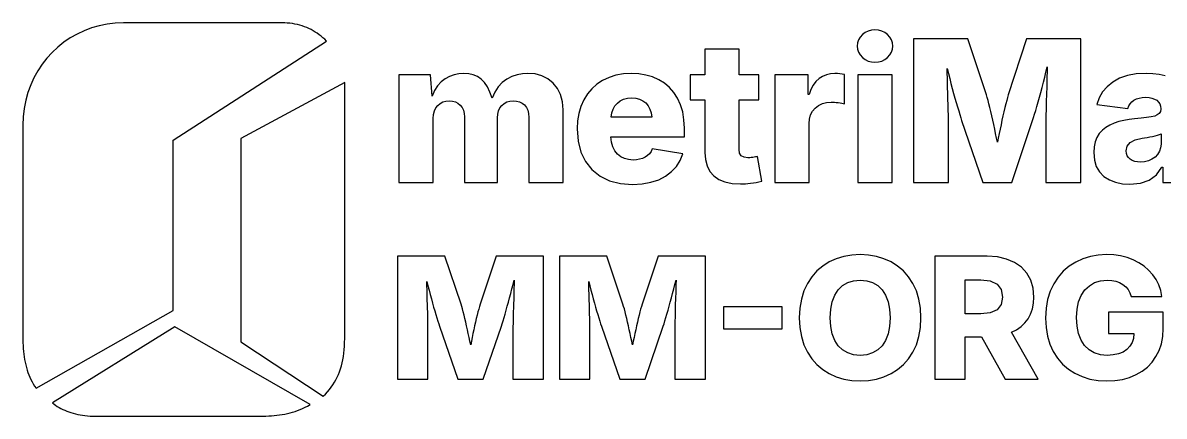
# Model space of a CAD drawing. Header units: metres. Extents: x 0.8 to 64, y 0.8 to 12.
# Drawn here: x 0.8 to 33.34, y 0.8 to 12 of the extents above; entities that cross this region are included whole.
import ezdxf

# ---------------------------------------------------------------- set-up
doc = ezdxf.new("R2010")
doc.units = ezdxf.units.M

msp = doc.modelspace()

# ---------------------------------------------------------------- linework, layer by layer
for p, q in [((2.54706, 11.7757), (2.34494, 11.6811)), ((2.75764, 11.8547), (2.54706, 11.7757)), ((2.976, 11.9173), (2.75764, 11.8547)), ((3.2014, 11.9628), (2.976, 11.9173)), ((3.43317, 11.9906), (3.2014, 11.9628)), ((3.67058, 12), (3.43317, 11.9906)), ((8.18823, 12), (3.67058, 12)), ((8.26517, 11.9986), (8.18823, 12)), ((8.3407, 11.9944), (8.26517, 11.9986)), ((8.41481, 11.9874), (8.3407, 11.9944)), ((8.48752, 11.9778), (8.41481, 11.9874)), ((8.55882, 11.9654), (8.48752, 11.9778)), ((8.62869, 11.9504), (8.55882, 11.9654)), ((8.69717, 11.9328), (8.62869, 11.9504)), ((8.76422, 11.9127), (8.69717, 11.9328)), ((8.82988, 11.8899), (8.76422, 11.9127)), ((8.8941, 11.8647), (8.82988, 11.8899)), ((8.95694, 11.837), (8.8941, 11.8647)), ((9.01834, 11.8069), (8.95694, 11.837)), ((9.07834, 11.7743), (9.01834, 11.8069)), ((9.13693, 11.7394), (9.07834, 11.7743)), ((9.19411, 11.7022), (9.13693, 11.7394)), ((24.8138, 11.725), (24.7358, 11.6663)), ((24.8992, 11.767), (24.8138, 11.725)), ((24.992, 11.7921), (24.8992, 11.767)), ((25.0921, 11.8005), (24.992, 11.7921)), ((25.1934, 11.7921), (25.0921, 11.8005)), ((25.287, 11.767), (25.1934, 11.7921)), ((25.3729, 11.725), (25.287, 11.767)), ((25.451, 11.6663), (25.3729, 11.725)), ((1.96893, 11.4473), (1.79646, 11.3096)), ((2.15199, 11.5714), (1.96893, 11.4473)), ((2.34494, 11.6811), (2.15199, 11.5714)), ((5.08235, 8.65881), (9.45882, 11.4823)), ((9.24988, 11.6627), (9.19411, 11.7022)), ((9.30423, 11.6209), (9.24988, 11.6627)), ((9.35716, 11.5769), (9.30423, 11.6209)), ((9.40869, 11.5307), (9.35716, 11.5769)), ((9.45882, 11.4823), (9.40869, 11.5307)), ((24.5965, 11.4326), (24.5872, 11.3403)), ((24.6244, 11.5177), (24.5965, 11.4326)), ((24.6708, 11.5956), (24.6244, 11.5177)), ((24.7358, 11.6663), (24.6708, 11.5956)), ((25.5161, 11.5956), (25.451, 11.6663)), ((25.5625, 11.5177), (25.5161, 11.5956)), ((25.5904, 11.4326), (25.5625, 11.5177)), ((25.5997, 11.3403), (25.5904, 11.4326)), ((27.7381, 11.5402), (26.1955, 11.5402)), ((26.1955, 11.5402), (26.1955, 7.45805)), ((28.271, 9.9512), (27.7381, 11.5402)), ((29.4181, 11.5402), (28.8936, 9.9512)), ((30.9635, 11.5402), (29.4181, 11.5402)), ((30.9635, 7.45805), (30.9635, 11.5402)), ((1.63528, 11.1588), (1.48611, 10.9957)), ((1.79646, 11.3096), (1.63528, 11.1588)), ((21.2204, 11.2499), (20.2415, 11.2499)), ((20.2415, 11.2499), (20.2415, 10.5211)), ((21.2204, 10.5211), (21.2204, 11.2499)), ((24.5872, 11.3403), (24.5965, 11.248)), ((24.5965, 11.248), (24.6244, 11.1628)), ((24.6244, 11.1628), (24.6708, 11.0849)), ((24.6708, 11.0849), (24.7358, 11.0142)), ((25.451, 11.0142), (25.5161, 11.0849)), ((25.5161, 11.0849), (25.5625, 11.1628)), ((25.5625, 11.1628), (25.5904, 11.248)), ((25.5904, 11.248), (25.5997, 11.3403)), ((1.34964, 10.8209), (1.22658, 10.6351)), ((1.48611, 10.9957), (1.34964, 10.8209)), ((24.7358, 11.0142), (24.8138, 10.9555)), ((24.8138, 10.9555), (24.8992, 10.9135)), ((24.8992, 10.9135), (24.992, 10.8884)), ((24.992, 10.8884), (25.0921, 10.88)), ((25.0921, 10.88), (25.1934, 10.8884)), ((25.1934, 10.8884), (25.287, 10.9135)), ((25.287, 10.9135), (25.3729, 10.9555)), ((25.3729, 10.9555), (25.451, 11.0142)), ((29.9688, 10.6004), (30.0043, 10.7457)), ((30.0043, 10.7457), (30.0013, 10.6074)), ((1.11765, 10.4389), (1.02353, 10.2331)), ((1.22658, 10.6351), (1.11765, 10.4389)), ((12.4229, 10.5211), (11.5225, 10.5211)), ((11.5225, 10.5211), (11.5225, 7.45805)), ((12.4677, 9.91286), (12.4229, 10.5211)), ((12.9673, 10.4767), (12.8422, 10.4101)), ((13.097, 10.5242), (12.9673, 10.4767)), ((13.2316, 10.5527), (13.097, 10.5242)), ((13.3708, 10.5622), (13.2316, 10.5527)), ((13.5133, 10.5517), (13.3708, 10.5622)), ((13.6433, 10.5204), (13.5133, 10.5517)), ((13.7608, 10.4682), (13.6433, 10.5204)), ((13.8659, 10.3951), (13.7608, 10.4682)), ((14.7426, 10.4689), (14.6007, 10.3964)), ((14.8893, 10.5208), (14.7426, 10.4689)), ((15.0406, 10.5518), (14.8893, 10.5208)), ((15.1967, 10.5622), (15.0406, 10.5518)), ((15.407, 10.5449), (15.1967, 10.5622)), ((15.5975, 10.493), (15.407, 10.5449)), ((15.7681, 10.4065), (15.5975, 10.493)), ((17.5113, 10.4477), (17.3297, 10.3608)), ((17.7084, 10.5098), (17.5113, 10.4477)), ((17.9208, 10.547), (17.7084, 10.5098)), ((18.1487, 10.5594), (17.9208, 10.547)), ((18.3626, 10.5482), (18.1487, 10.5594)), ((18.5641, 10.5146), (18.3626, 10.5482)), ((18.7532, 10.4585), (18.5641, 10.5146)), ((18.9298, 10.38), (18.7532, 10.4585)), ((20.2415, 10.5211), (19.8264, 10.5211)), ((19.8264, 10.5211), (19.8264, 9.81149)), ((21.7841, 10.5211), (21.2204, 10.5211)), ((21.7841, 9.81149), (21.7841, 10.5211)), ((23.1856, 10.5211), (22.2348, 10.5211)), ((22.2348, 10.5211), (22.2348, 7.45805)), ((23.1856, 9.96219), (23.1856, 10.5211)), ((23.5997, 10.4762), (23.4983, 10.4115)), ((23.709, 10.5225), (23.5997, 10.4762)), ((23.8262, 10.5502), (23.709, 10.5225)), ((23.9513, 10.5594), (23.8262, 10.5502)), ((24.0223, 10.5574), (23.9513, 10.5594)), ((24.0922, 10.5512), (24.0223, 10.5574)), ((24.1611, 10.5409), (24.0922, 10.5512)), ((24.229, 10.5266), (24.1611, 10.5409)), ((24.229, 9.6937), (24.229, 10.5266)), ((25.5829, 10.5211), (24.604, 10.5211)), ((24.604, 10.5211), (24.604, 7.45805)), ((25.5829, 7.45805), (25.5829, 10.5211)), ((27.1549, 10.5639), (27.1519, 10.6991)), ((27.1519, 10.6991), (27.1874, 10.5556)), ((27.1582, 10.4265), (27.1549, 10.5639)), ((27.1619, 10.2872), (27.1582, 10.4265)), ((27.1874, 10.5556), (27.2238, 10.4125)), ((27.2238, 10.4125), (27.261, 10.27)), ((29.8952, 10.3086), (29.9324, 10.4546)), ((29.9324, 10.4546), (29.9688, 10.6004)), ((29.998, 10.4663), (29.9943, 10.3224)), ((30.0013, 10.6074), (29.998, 10.4663)), ((32.0674, 10.4215), (31.8728, 10.3142)), ((32.2904, 10.4981), (32.0674, 10.4215)), ((32.5421, 10.5441), (32.2904, 10.4981)), ((32.8223, 10.5594), (32.5421, 10.5441)), ((33.0126, 10.5521), (32.8223, 10.5594)), ((33.1935, 10.53), (33.0126, 10.5521)), ((33.3652, 10.4931), (33.1935, 10.53)), ((1.02353, 10.2331), (0.94493, 10.0182)), ((9.97646, 10.3059), (7.01176, 8.70587)), ((9.97646, 3.01176), (9.97646, 10.3059)), ((12.6259, 10.2098), (12.5395, 10.0734)), ((12.7267, 10.322), (12.6259, 10.2098)), ((12.8422, 10.4101), (12.7267, 10.322)), ((13.9596, 10.2985), (13.8659, 10.3951)), ((14.043, 10.1759), (13.9596, 10.2985)), ((14.116, 10.0272), (14.043, 10.1759)), ((14.3557, 10.1776), (14.2587, 10.0284)), ((14.4697, 10.3003), (14.3557, 10.1776)), ((14.6007, 10.3964), (14.4697, 10.3003)), ((15.919, 10.2855), (15.7681, 10.4065)), ((16.0423, 10.1341), (15.919, 10.2855)), ((16.1304, 9.9567), (16.0423, 10.1341)), ((17.0215, 10.1228), (16.8972, 9.97423)), ((17.1657, 10.2516), (17.0215, 10.1228)), ((17.3297, 10.3608), (17.1657, 10.2516)), ((19.0911, 10.2796), (18.9298, 10.38)), ((19.2341, 10.1581), (19.0911, 10.2796)), ((19.3589, 10.0153), (19.2341, 10.1581)), ((23.2682, 10.1033), (23.2193, 9.96219)), ((23.3311, 10.2252), (23.2682, 10.1033)), ((23.4078, 10.3279), (23.3311, 10.2252)), ((23.4983, 10.4115), (23.4078, 10.3279)), ((27.1659, 10.1457), (27.1619, 10.2872)), ((27.17, 10.0057), (27.1659, 10.1457)), ((27.261, 10.27), (27.2991, 10.1279)), ((27.2991, 10.1279), (27.3373, 9.98898)), ((29.8189, 10.0184), (29.8571, 10.1622)), ((29.8571, 10.1622), (29.8952, 10.3086)), ((29.9903, 10.1759), (29.9785, 9.75592)), ((29.9943, 10.3224), (29.9903, 10.1759)), ((31.7094, 10.1825), (31.5794, 10.0324)), ((31.8728, 10.3142), (31.7094, 10.1825)), ((0.88258, 9.79509), (0.83717, 9.56427)), ((0.94493, 10.0182), (0.88258, 9.79509)), ((12.5395, 10.0734), (12.4677, 9.91286)), ((12.7745, 9.74847), (12.8606, 9.77315)), ((12.8606, 9.77315), (12.9557, 9.78136)), ((12.9557, 9.78136), (13.048, 9.77356)), ((13.048, 9.77356), (13.1314, 9.75018)), ((14.1786, 9.85258), (14.116, 10.0272)), ((14.2587, 10.0284), (14.1786, 9.85258)), ((14.5958, 9.74814), (14.6833, 9.77306)), ((14.6833, 9.77306), (14.7816, 9.78136)), ((14.7816, 9.78136), (14.8741, 9.77382)), ((14.8741, 9.77382), (14.958, 9.75122)), ((16.1832, 9.75327), (16.1304, 9.9567)), ((16.7926, 9.806), (16.7098, 9.62073)), ((16.8972, 9.97423), (16.7926, 9.806)), ((17.749, 9.71696), (17.8308, 9.78229)), ((17.8308, 9.78229), (17.9261, 9.82895)), ((17.9261, 9.82895), (18.0348, 9.85695)), ((18.0348, 9.85695), (18.1571, 9.86627)), ((18.1571, 9.86627), (18.2779, 9.85712)), ((18.2779, 9.85712), (18.385, 9.82964)), ((18.385, 9.82964), (18.4784, 9.78383)), ((18.4784, 9.78383), (18.5582, 9.71971)), ((19.4655, 9.85121), (19.3589, 10.0153)), ((19.5508, 9.66687), (19.4655, 9.85121)), ((19.8264, 9.81149), (20.2415, 9.81149)), ((20.2415, 9.81149), (20.2415, 8.31012)), ((21.2204, 8.39503), (21.2204, 9.81149)), ((21.2204, 9.81149), (21.7841, 9.81149)), ((23.2193, 9.96219), (23.1856, 9.96219)), ((27.174, 9.87071), (27.17, 10.0057)), ((27.1813, 9.61555), (27.174, 9.87071)), ((27.3373, 9.98898), (27.3745, 9.85568)), ((27.3745, 9.85568), (27.4109, 9.72801)), ((28.2928, 9.87604), (28.271, 9.9512)), ((28.3162, 9.79025), (28.2928, 9.87604)), ((28.3412, 9.69386), (28.3162, 9.79025)), ((28.8484, 9.78992), (28.8234, 9.69308)), ((28.8718, 9.87595), (28.8484, 9.78992)), ((28.8936, 9.9512), (28.8718, 9.87595)), ((29.7453, 9.74786), (29.7817, 9.88031)), ((29.7817, 9.88031), (29.8189, 10.0184)), ((31.4829, 9.86398), (31.4199, 9.67725)), ((31.5794, 10.0324), (31.4829, 9.86398)), ((32.4172, 9.74878), (32.4773, 9.79501)), ((32.4773, 9.79501), (32.5478, 9.83218)), ((32.5478, 9.83218), (32.6273, 9.85873)), ((32.6273, 9.85873), (32.716, 9.87466)), ((32.716, 9.87466), (32.8138, 9.87997)), ((32.8138, 9.87997), (32.9081, 9.87459)), ((32.9081, 9.87459), (32.9916, 9.8584)), ((32.9916, 9.8584), (33.0644, 9.83144)), ((33.0644, 9.83144), (33.1266, 9.79369)), ((33.1266, 9.79369), (33.1763, 9.74599)), ((0.83717, 9.56427), (0.8094, 9.32646)), ((12.5094, 9.39093), (12.5333, 9.49092)), ((12.5333, 9.49092), (12.5732, 9.57722)), ((12.5732, 9.57722), (12.629, 9.64983)), ((12.629, 9.64983), (12.6973, 9.70737)), ((12.6973, 9.70737), (12.7745, 9.74847)), ((13.1314, 9.75018), (13.2058, 9.71123)), ((13.2058, 9.71123), (13.2713, 9.65669)), ((13.2713, 9.65669), (13.3247, 9.58896)), ((13.3247, 9.58896), (13.3628, 9.51045)), ((13.3628, 9.51045), (13.3857, 9.42114)), ((14.3404, 9.4006), (14.363, 9.494)), ((14.363, 9.494), (14.4007, 9.57661)), ((14.4007, 9.57661), (14.4535, 9.64845)), ((14.4535, 9.64845), (14.5192, 9.70659)), ((14.5192, 9.70659), (14.5958, 9.74814)), ((14.958, 9.75122), (15.0333, 9.71355)), ((15.0333, 9.71355), (15.1, 9.66081)), ((15.1, 9.66081), (15.1546, 9.59351)), ((15.1546, 9.59351), (15.1936, 9.51218)), ((15.1936, 9.51218), (15.217, 9.41679)), ((16.2009, 9.52382), (16.1832, 9.75327)), ((16.2009, 7.45805), (16.2009, 9.52382)), ((16.7098, 9.62073), (16.6506, 9.42108)), ((17.5926, 9.43365), (17.6295, 9.54128)), ((17.6295, 9.54128), (17.6816, 9.63571)), ((17.6816, 9.63571), (17.749, 9.71696)), ((18.5582, 9.71971), (18.6237, 9.63931)), ((18.6237, 9.63931), (18.6746, 9.54471)), ((18.6746, 9.54471), (18.7107, 9.4359)), ((19.6117, 9.4632), (19.5508, 9.66687)), ((19.6483, 9.24016), (19.6117, 9.4632)), ((23.2581, 9.37723), (23.3138, 9.48167)), ((23.3138, 9.48167), (23.3917, 9.5731)), ((23.3917, 9.5731), (23.4867, 9.64743)), ((23.4867, 9.64743), (23.5933, 9.70052)), ((23.5933, 9.70052), (23.7117, 9.73236)), ((23.7117, 9.73236), (23.8419, 9.74298)), ((23.8419, 9.74298), (23.8883, 9.7422)), ((23.8883, 9.7422), (23.9376, 9.7399)), ((23.9376, 9.7399), (23.9899, 9.73605)), ((23.9899, 9.73605), (24.0452, 9.73067)), ((24.0452, 9.73067), (24.0993, 9.72372)), ((24.0993, 9.72372), (24.1479, 9.71526)), ((24.1479, 9.71526), (24.1912, 9.70525)), ((24.1912, 9.70525), (24.229, 9.6937)), ((27.1844, 9.4987), (27.1813, 9.61555)), ((27.1866, 9.39331), (27.1844, 9.4987)), ((27.4109, 9.72801), (27.4464, 9.60599)), ((27.4464, 9.60599), (27.48, 9.49229)), ((27.48, 9.49229), (27.5109, 9.38956)), ((28.3677, 9.58684), (28.3412, 9.69386)), ((28.3952, 9.47227), (28.3677, 9.58684)), ((28.4228, 9.35327), (28.3952, 9.47227)), ((28.7695, 9.4704), (28.7422, 9.35121)), ((28.7969, 9.58546), (28.7695, 9.4704)), ((28.8234, 9.69308), (28.7969, 9.58546)), ((29.6446, 9.39607), (29.676, 9.50282)), ((29.676, 9.50282), (29.7098, 9.62106)), ((29.7098, 9.62106), (29.7453, 9.74786)), ((29.9718, 9.50592), (29.9696, 9.39745)), ((29.9749, 9.62656), (29.9718, 9.50592)), ((29.9785, 9.75592), (29.9749, 9.62656)), ((31.4199, 9.67725), (32.3062, 9.5649)), ((32.3062, 9.5649), (32.3316, 9.63373)), ((32.3316, 9.63373), (32.3686, 9.69502)), ((32.3686, 9.69502), (32.4172, 9.74878)), ((33.1763, 9.74599), (33.2118, 9.68922)), ((33.2294, 9.4722), (33.197, 9.41869)), ((33.2118, 9.68922), (33.2331, 9.62338)), ((33.2402, 9.53751), (33.2294, 9.4722)), ((33.2331, 9.62338), (33.2402, 9.54846)), ((33.2402, 9.54846), (33.2402, 9.53751)), ((0.8094, 9.32646), (0.79999, 9.08235)), ((12.5014, 9.27722), (12.5094, 9.39093)), ((12.5014, 7.45805), (12.5014, 9.27722)), ((13.3857, 9.42114), (13.3933, 9.32106)), ((13.3933, 9.32106), (13.3933, 7.45805)), ((14.3329, 9.29642), (14.3404, 9.4006)), ((14.3329, 7.45805), (14.3329, 9.29642)), ((15.217, 9.41679), (15.2248, 9.30736)), ((15.2248, 9.30736), (15.2248, 7.45805)), ((16.6151, 9.20703), (16.6033, 8.97859)), ((16.6506, 9.42108), (16.6151, 9.20703)), ((17.5709, 9.31285), (17.5926, 9.43365)), ((18.7321, 9.31285), (17.5709, 9.31285)), ((18.7107, 9.4359), (18.7321, 9.31285)), ((19.6604, 8.99779), (19.6483, 9.24016)), ((23.2136, 9.12929), (23.2248, 9.25977)), ((23.2136, 7.45805), (23.2136, 9.12929)), ((23.2248, 9.25977), (23.2581, 9.37723)), ((27.1879, 9.29939), (27.1866, 9.39331)), ((27.1884, 9.21695), (27.1879, 9.29939)), ((27.1884, 7.45805), (27.1884, 9.21695)), ((27.5109, 9.38956), (27.5389, 9.29778)), ((27.5389, 9.29778), (27.5642, 9.21695)), ((27.5642, 9.21695), (28.1672, 7.45805)), ((28.4505, 9.22981), (28.4228, 9.35327)), ((28.4785, 9.10188), (28.4505, 9.22981)), ((28.7148, 9.22792), (28.6875, 9.10051)), ((28.7422, 9.35121), (28.7148, 9.22792)), ((28.9946, 7.45805), (29.5892, 9.21695)), ((29.5892, 9.21695), (29.6157, 9.30077)), ((29.6157, 9.30077), (29.6446, 9.39607)), ((29.9683, 9.30112), (29.9678, 9.21695)), ((29.9678, 9.21695), (29.9678, 7.45805)), ((29.9696, 9.39745), (29.9683, 9.30112)), ((31.9149, 9.14297), (31.789, 9.08853)), ((32.0507, 9.18665), (31.9149, 9.14297)), ((32.193, 9.22176), (32.0507, 9.18665)), ((32.3417, 9.24831), (32.193, 9.22176)), ((32.4969, 9.26628), (32.3417, 9.24831)), ((32.6819, 9.28366), (32.4969, 9.26628)), ((32.8387, 9.30293), (32.6819, 9.28366)), ((32.9673, 9.32408), (32.8387, 9.30293)), ((33.0677, 9.34711), (32.9673, 9.32408)), ((33.1431, 9.377), (33.0677, 9.34711)), ((33.197, 9.41869), (33.1431, 9.377)), ((0.79999, 9.08235), (0.79999, 3.05882)), ((16.6033, 8.97859), (16.6297, 8.62988)), ((19.6604, 8.75668), (19.6604, 8.99779)), ((28.5062, 8.97279), (28.4785, 9.10188)), ((28.5332, 8.84573), (28.5062, 8.97279)), ((28.5595, 8.72075), (28.5332, 8.84573)), ((28.6346, 8.8454), (28.6094, 8.72066)), ((28.6606, 8.97202), (28.6346, 8.8454)), ((28.6875, 9.10051), (28.6606, 8.97202)), ((31.49, 8.84709), (31.4201, 8.73837)), ((31.5765, 8.9406), (31.49, 8.84709)), ((31.6762, 9.02107), (31.5765, 8.9406)), ((31.789, 9.08853), (31.6762, 9.02107)), ((33.0798, 8.78355), (33.1455, 8.80121)), ((33.1455, 8.80121), (33.2018, 8.82057)), ((33.2018, 8.82057), (33.2486, 8.84164)), ((33.2486, 8.84164), (33.2486, 8.54848)), ((5.08235, 3.81175), (5.08235, 8.65881)), ((7.01176, 8.70587), (7.01176, 2.91763)), ((16.6297, 8.62988), (16.7088, 8.32074)), ((17.5822, 8.60129), (17.5653, 8.75668)), ((17.5653, 8.75668), (19.6604, 8.75668)), ((17.619, 8.46661), (17.5822, 8.60129)), ((17.6755, 8.35265), (17.619, 8.46661)), ((28.5851, 8.59779), (28.5595, 8.72075)), ((28.6094, 8.72066), (28.5851, 8.59779)), ((31.3401, 8.46851), (31.3302, 8.30737)), ((31.3701, 8.61218), (31.3401, 8.46851)), ((31.4201, 8.73837), (31.3701, 8.61218)), ((32.2557, 8.3512), (32.284, 8.48596)), ((32.284, 8.48596), (32.3686, 8.59161)), ((32.3686, 8.59161), (32.5097, 8.66815)), ((32.5097, 8.66815), (32.7073, 8.71559)), ((32.7073, 8.71559), (32.7774, 8.72707)), ((32.7774, 8.72707), (32.8503, 8.73955)), ((32.8503, 8.73955), (32.926, 8.75308)), ((32.926, 8.75308), (33.0045, 8.76764)), ((33.0045, 8.76764), (33.0798, 8.78355)), ((33.2486, 8.54848), (33.2379, 8.44006)), ((16.7088, 8.32074), (16.8407, 8.05113)), ((17.7518, 8.25941), (17.6755, 8.35265)), ((17.8447, 8.1869), (17.7518, 8.25941)), ((17.9506, 8.13513), (17.8447, 8.1869)), ((18.0697, 8.10405), (17.9506, 8.13513)), ((18.4665, 8.13914), (18.385, 8.11389)), ((18.5414, 8.1745), (18.4665, 8.13914)), ((18.6076, 8.21945), (18.5414, 8.1745)), ((18.6634, 8.27347), (18.6076, 8.21945)), ((18.7086, 8.33656), (18.6634, 8.27347)), ((18.7433, 8.40874), (18.7086, 8.33656)), ((19.6156, 8.26903), (18.7433, 8.40874)), ((19.5408, 8.08049), (19.6156, 8.26903)), ((20.2415, 8.31012), (20.2576, 8.10403)), ((21.236, 8.29076), (21.2204, 8.39503)), ((21.2828, 8.21626), (21.236, 8.29076)), ((21.3608, 8.17157), (21.2828, 8.21626)), ((21.47, 8.15668), (21.3608, 8.17157)), ((21.4978, 8.15746), (21.47, 8.15668)), ((21.5307, 8.15976), (21.4978, 8.15746)), ((21.5686, 8.1636), (21.5307, 8.15976)), ((21.6116, 8.16901), (21.5686, 8.1636)), ((21.654, 8.17493), (21.6116, 8.16901)), ((21.6898, 8.18033), (21.654, 8.17493)), ((21.7192, 8.18521), (21.6898, 8.18033)), ((21.7421, 8.18956), (21.7192, 8.18521)), ((21.8683, 7.4937), (21.7421, 8.18956)), ((31.3302, 8.30737), (31.3483, 8.09436)), ((32.2628, 8.27904), (32.2557, 8.3512)), ((32.2841, 8.21594), (32.2628, 8.27904)), ((32.3196, 8.16193), (32.2841, 8.21594)), ((32.3693, 8.11697), (32.3196, 8.16193)), ((33.0775, 8.17857), (32.9872, 8.11626)), ((33.1524, 8.25513), (33.0775, 8.17857)), ((33.2058, 8.34229), (33.1524, 8.25513)), ((33.2379, 8.44006), (33.2058, 8.34229)), ((16.8407, 8.05113), (17.0254, 7.82109)), ((17.0254, 7.82109), (17.2562, 7.6371)), ((18.202, 8.0937), (18.0697, 8.10405)), ((18.2968, 8.09875), (18.202, 8.0937)), ((18.385, 8.11389), (18.2968, 8.09875)), ((19.2961, 7.76405), (19.4343, 7.91217)), ((19.4343, 7.91217), (19.5408, 8.08049)), ((20.2576, 8.10403), (20.306, 7.92415)), ((20.306, 7.92415), (20.3867, 7.77046)), ((31.3483, 8.09436), (31.4027, 7.91013)), ((31.4027, 7.91013), (31.4934, 7.75465)), ((32.4301, 8.0816), (32.3693, 8.11697)), ((32.4987, 8.05634), (32.4301, 8.0816)), ((32.5752, 8.04118), (32.4987, 8.05634)), ((32.6596, 8.03613), (32.5752, 8.04118)), ((32.7783, 8.04503), (32.6596, 8.03613)), ((32.8875, 8.07175), (32.7783, 8.04503)), ((32.9872, 8.11626), (32.8875, 8.07175)), ((33.1164, 7.67604), (33.271, 7.88818)), ((33.271, 7.88818), (33.2963, 7.88818)), ((33.2963, 7.88818), (33.2963, 7.45805)), ((17.2562, 7.6371), (17.5264, 7.50568)), ((17.5264, 7.50568), (17.8361, 7.42682)), ((18.7051, 7.45944), (18.928, 7.53307)), ((18.928, 7.53307), (19.1261, 7.63614)), ((19.1261, 7.63614), (19.2961, 7.76405)), ((20.3867, 7.77046), (20.4995, 7.64297)), ((20.4995, 7.64297), (20.6437, 7.54289)), ((20.6437, 7.54289), (20.8179, 7.47142)), ((21.7862, 7.47229), (21.8683, 7.4937)), ((31.4934, 7.75465), (31.6204, 7.62794)), ((31.6204, 7.62794), (31.7757, 7.52965)), ((31.7757, 7.52965), (31.951, 7.45944)), ((32.662, 7.43359), (32.9134, 7.52451)), ((32.9134, 7.52451), (33.1164, 7.67604)), ((11.5225, 7.45805), (12.5014, 7.45805)), ((13.3933, 7.45805), (14.3329, 7.45805)), ((15.2248, 7.45805), (16.2009, 7.45805)), ((17.8361, 7.42682), (18.1852, 7.40053)), ((18.1852, 7.40053), (18.4575, 7.41527)), ((18.4575, 7.41527), (18.7051, 7.45944)), ((20.8179, 7.47142), (21.0223, 7.42853)), ((21.0223, 7.42853), (21.2568, 7.41423)), ((21.2568, 7.41423), (21.3266, 7.41525)), ((21.3266, 7.41525), (21.3985, 7.41833)), ((21.3985, 7.41833), (21.4725, 7.42348)), ((21.4725, 7.42348), (21.5485, 7.43068)), ((21.5485, 7.43068), (21.6264, 7.44078)), ((21.6264, 7.44078), (21.7056, 7.45465)), ((21.7056, 7.45465), (21.7862, 7.47229)), ((22.2348, 7.45805), (23.2136, 7.45805)), ((24.604, 7.45805), (25.5829, 7.45805)), ((26.1955, 7.45805), (27.1884, 7.45805)), ((28.1672, 7.45805), (28.9946, 7.45805)), ((29.9678, 7.45805), (30.9635, 7.45805)), ((31.951, 7.45944), (32.1466, 7.41733)), ((32.1466, 7.41733), (32.3623, 7.40329)), ((32.3623, 7.40329), (32.662, 7.43359)), ((33.2963, 7.45805), (34.2162, 7.45805)), ((12.8292, 5.35341), (11.4838, 5.35341)), ((11.4838, 5.35341), (11.4838, 1.84982)), ((13.294, 3.98959), (12.8292, 5.35341)), ((14.2946, 5.35341), (13.8371, 3.98959)), ((15.6425, 5.35341), (14.2946, 5.35341)), ((15.6425, 1.84982), (15.6425, 5.35341)), ((17.4448, 5.35341), (16.0993, 5.35341)), ((16.0993, 5.35341), (16.0993, 1.84982)), ((17.9095, 3.98959), (17.4448, 5.35341)), ((18.9101, 5.35341), (18.4527, 3.98959)), ((20.258, 5.35341), (18.9101, 5.35341)), ((20.258, 1.84982), (20.258, 5.35341)), ((23.9921, 5.28273), (23.7895, 5.19118)), ((24.2069, 5.34814), (23.9921, 5.28273)), ((24.4342, 5.38737), (24.2069, 5.34814)), ((24.6739, 5.40045), (24.4342, 5.38737)), ((24.9114, 5.38737), (24.6739, 5.40045)), ((25.1372, 5.34814), (24.9114, 5.38737)), ((25.3511, 5.28273), (25.1372, 5.34814)), ((25.5533, 5.19118), (25.3511, 5.28273)), ((28.2942, 5.35341), (26.8019, 5.35341)), ((26.8019, 5.35341), (26.8019, 1.84982)), ((28.5861, 5.33379), (28.2942, 5.35341)), ((28.8455, 5.27493), (28.5861, 5.33379)), ((29.0723, 5.17682), (28.8455, 5.27493)), ((31.0196, 5.28075), (30.8169, 5.18764)), ((31.234, 5.34726), (31.0196, 5.28075)), ((31.46, 5.38716), (31.234, 5.34726)), ((31.6976, 5.40045), (31.46, 5.38716)), ((31.9018, 5.39098), (31.6976, 5.40045)), ((32.0963, 5.36253), (31.9018, 5.39098)), ((32.281, 5.31512), (32.0963, 5.36253)), ((32.4559, 5.24876), (32.281, 5.31512)), ((32.6182, 5.16559), (32.4559, 5.24876)), ((23.4376, 4.93369), (23.2921, 4.76878)), ((23.6034, 5.07448), (23.4376, 4.93369)), ((23.7895, 5.19118), (23.6034, 5.07448)), ((25.7395, 5.07448), (25.5533, 5.19118)), ((25.9053, 4.93369), (25.7395, 5.07448)), ((26.0508, 4.76878), (25.9053, 4.93369)), ((29.2666, 5.03949), (29.0723, 5.17682)), ((29.4223, 4.86865), (29.2666, 5.03949)), ((30.4634, 4.92723), (30.3169, 4.76131)), ((30.6301, 5.06934), (30.4634, 4.92723)), ((30.8169, 5.18764), (30.6301, 5.06934)), ((32.7651, 5.06772), (32.6182, 5.16559)), ((32.8965, 4.95514), (32.7651, 5.06772)), ((33.0125, 4.82787), (32.8965, 4.95514)), ((12.3206, 4.51543), (12.3179, 4.63152)), ((12.3179, 4.63152), (12.3489, 4.5083)), ((14.7749, 4.54674), (14.8059, 4.67149)), ((14.8059, 4.67149), (14.8033, 4.55276)), ((16.9361, 4.51543), (16.9335, 4.63152)), ((16.9335, 4.63152), (16.9644, 4.5083)), ((19.3904, 4.54674), (19.4214, 4.67149)), ((19.4214, 4.67149), (19.4188, 4.55276)), ((23.167, 4.57979), (23.0663, 4.36774)), ((23.2921, 4.76878), (23.167, 4.57979)), ((24.1721, 4.51674), (24.3179, 4.60272)), ((24.3179, 4.60272), (24.4852, 4.6543)), ((24.4852, 4.6543), (24.6739, 4.67149)), ((24.6739, 4.67149), (24.8615, 4.6543)), ((24.8615, 4.6543), (25.028, 4.60272)), ((25.028, 4.60272), (25.1734, 4.51674)), ((26.1759, 4.57979), (26.0508, 4.76878)), ((26.2765, 4.36774), (26.1759, 4.57979)), ((27.6655, 3.71214), (27.6655, 4.68092)), ((27.6655, 4.68092), (28.1107, 4.68092)), ((28.1107, 4.68092), (28.3804, 4.65021)), ((28.3804, 4.65021), (28.5731, 4.55806)), ((28.5731, 4.55806), (28.6887, 4.4045)), ((29.5336, 4.67003), (29.4223, 4.86865)), ((29.6003, 4.44365), (29.5336, 4.67003)), ((30.1906, 4.57158), (30.089, 4.35928)), ((30.3169, 4.76131), (30.1906, 4.57158)), ((31.2056, 4.51477), (31.3542, 4.60184)), ((31.3542, 4.60184), (31.5231, 4.65408)), ((31.5231, 4.65408), (31.7123, 4.67149)), ((31.7123, 4.67149), (31.8421, 4.66393)), ((31.8421, 4.66393), (31.9603, 4.64122)), ((31.9603, 4.64122), (32.0666, 4.60338)), ((32.0666, 4.60338), (32.1611, 4.55038)), ((33.1099, 4.68834), (33.0125, 4.82787)), ((33.1859, 4.53894), (33.1099, 4.68834)), ((12.3235, 4.39755), (12.3206, 4.51543)), ((12.3267, 4.27794), (12.3235, 4.39755)), ((12.3302, 4.15654), (12.3267, 4.27794)), ((12.3489, 4.5083), (12.3806, 4.38553)), ((12.3806, 4.38553), (12.4131, 4.26318)), ((12.4131, 4.26318), (12.4464, 4.14128)), ((14.6775, 4.17065), (14.7107, 4.29631)), ((14.7107, 4.29631), (14.7432, 4.42168)), ((14.7432, 4.42168), (14.7749, 4.54674)), ((14.7971, 4.30821), (14.7936, 4.1824)), ((14.8004, 4.43167), (14.7971, 4.30821)), ((14.8033, 4.55276), (14.8004, 4.43167)), ((16.939, 4.39755), (16.9361, 4.51543)), ((16.9422, 4.27794), (16.939, 4.39755)), ((16.9457, 4.15654), (16.9422, 4.27794)), ((16.9644, 4.5083), (16.9962, 4.38553)), ((16.9962, 4.38553), (17.0287, 4.26318)), ((17.0287, 4.26318), (17.0619, 4.14128)), ((19.293, 4.17065), (19.3262, 4.29631)), ((19.3262, 4.29631), (19.3587, 4.42168)), ((19.3587, 4.42168), (19.3904, 4.54674)), ((19.4127, 4.30821), (19.4092, 4.1824)), ((19.4159, 4.43167), (19.4127, 4.30821)), ((19.4188, 4.55276), (19.4159, 4.43167)), ((23.0663, 4.36774), (22.9945, 4.13364)), ((23.877, 4.05956), (23.9481, 4.24339)), ((23.9481, 4.24339), (24.0476, 4.39636)), ((24.0476, 4.39636), (24.1721, 4.51674)), ((25.1734, 4.51674), (25.2977, 4.39636)), ((25.2977, 4.39636), (25.3972, 4.24339)), ((25.3972, 4.24339), (25.4683, 4.05956)), ((26.3484, 4.13364), (26.2765, 4.36774)), ((28.6887, 4.4045), (28.7272, 4.18948)), ((29.6226, 4.18948), (29.6003, 4.44365)), ((30.089, 4.35928), (30.0163, 4.12567)), ((30.9004, 4.05692), (30.9742, 4.23923)), ((30.9742, 4.23923), (31.0774, 4.39287)), ((31.0774, 4.39287), (31.2056, 4.51477)), ((32.1611, 4.55038), (32.2426, 4.48375)), ((32.2426, 4.48375), (32.3095, 4.40491)), ((32.3095, 4.40491), (32.3618, 4.31387)), ((32.3618, 4.31387), (32.3997, 4.21063)), ((33.2402, 4.37971), (33.1859, 4.53894)), ((33.273, 4.21063), (33.2402, 4.37971)), ((12.3372, 3.92052), (12.3302, 4.15654)), ((12.3436, 3.70152), (12.3372, 3.92052)), ((12.4464, 4.14128), (12.4797, 4.02202)), ((12.4797, 4.02202), (12.5121, 3.90761)), ((12.5121, 3.90761), (12.5439, 3.79803)), ((13.3131, 3.92508), (13.294, 3.98959)), ((13.3335, 3.85147), (13.3131, 3.92508)), ((13.8181, 3.925), (13.7977, 3.85117)), ((13.8371, 3.98959), (13.8181, 3.925)), ((14.58, 3.81508), (14.6117, 3.92876)), ((14.6117, 3.92876), (14.6442, 4.04729)), ((14.6442, 4.04729), (14.6775, 4.17065)), ((14.7866, 3.93758), (14.7802, 3.71097)), ((14.7936, 4.1824), (14.7866, 3.93758)), ((16.9527, 3.92052), (16.9457, 4.15654)), ((16.9592, 3.70152), (16.9527, 3.92052)), ((17.0619, 4.14128), (17.0952, 4.02202)), ((17.0952, 4.02202), (17.1277, 3.90761)), ((17.1277, 3.90761), (17.1594, 3.79803)), ((17.9286, 3.92508), (17.9095, 3.98959)), ((17.949, 3.85147), (17.9286, 3.92508)), ((18.4336, 3.925), (18.4132, 3.85117)), ((18.4527, 3.98959), (18.4336, 3.925)), ((19.1955, 3.81508), (19.2272, 3.92876)), ((19.2272, 3.92876), (19.2597, 4.04729)), ((19.2597, 4.04729), (19.293, 4.17065)), ((19.4021, 3.93758), (19.3957, 3.71097)), ((19.4092, 4.1824), (19.4021, 3.93758)), ((22.4517, 3.9167), (20.7711, 3.9167)), ((20.7711, 3.9167), (20.7711, 3.28418)), ((22.4517, 3.28418), (22.4517, 3.9167)), ((22.9945, 4.13364), (22.9514, 3.87747)), ((23.8343, 3.84485), (23.877, 4.05956)), ((25.4683, 4.05956), (25.511, 3.84485)), ((26.3915, 3.87747), (26.3484, 4.13364)), ((28.6888, 3.98064), (28.5737, 3.83148)), ((28.7272, 4.18948), (28.6888, 3.98064)), ((29.5813, 3.8544), (29.6122, 4.01518)), ((29.6122, 4.01518), (29.6226, 4.18948)), ((30.0163, 4.12567), (29.9728, 3.87077)), ((30.8561, 3.84595), (30.9004, 4.05692)), ((32.3997, 4.21063), (33.273, 4.21063)), ((1.17647, 1.59999), (5.08235, 3.81175)), ((12.3463, 3.60124), (12.3436, 3.70152)), ((12.3482, 3.51079), (12.3463, 3.60124)), ((12.5439, 3.79803), (12.5748, 3.69331)), ((12.5748, 3.69331), (12.6042, 3.59573)), ((12.6042, 3.59573), (12.6311, 3.50755)), ((13.3553, 3.76872), (13.3335, 3.85147)), ((13.3784, 3.67688), (13.3553, 3.76872)), ((13.4024, 3.57855), (13.3784, 3.67688)), ((13.7527, 3.6757), (13.7289, 3.57693)), ((13.7759, 3.76807), (13.7527, 3.6757)), ((13.7977, 3.85117), (13.7759, 3.76807)), ((14.4921, 3.51314), (14.5195, 3.60477)), ((14.5195, 3.60477), (14.549, 3.70625)), ((14.549, 3.70625), (14.58, 3.81508)), ((14.7775, 3.60742), (14.7756, 3.51433)), ((14.7802, 3.71097), (14.7775, 3.60742)), ((16.9618, 3.60124), (16.9592, 3.70152)), ((16.9637, 3.51079), (16.9618, 3.60124)), ((17.1594, 3.79803), (17.1903, 3.69331)), ((17.1903, 3.69331), (17.2197, 3.59573)), ((17.2197, 3.59573), (17.2466, 3.50755)), ((17.9708, 3.76872), (17.949, 3.85147)), ((17.994, 3.67688), (17.9708, 3.76872)), ((18.0179, 3.57855), (17.994, 3.67688)), ((18.3683, 3.6757), (18.3444, 3.57693)), ((18.3914, 3.76807), (18.3683, 3.6757)), ((18.4132, 3.85117), (18.3914, 3.76807)), ((19.1077, 3.51314), (19.135, 3.60477)), ((19.135, 3.60477), (19.1645, 3.70625)), ((19.1645, 3.70625), (19.1955, 3.81508)), ((19.393, 3.60742), (19.3911, 3.51433)), ((19.3957, 3.71097), (19.393, 3.60742)), ((22.9514, 3.87747), (22.937, 3.59927)), ((22.937, 3.59927), (22.9514, 3.32312)), ((23.8201, 3.59927), (23.8343, 3.84485)), ((23.8343, 3.3548), (23.8201, 3.59927)), ((25.511, 3.84485), (25.5252, 3.59927)), ((25.5252, 3.59927), (25.511, 3.3548)), ((26.4059, 3.59927), (26.3915, 3.87747)), ((26.3915, 3.32211), (26.4059, 3.59927)), ((28.1132, 3.71214), (27.6655, 3.71214)), ((28.3818, 3.74197), (28.1132, 3.71214)), ((28.5737, 3.83148), (28.3818, 3.74197)), ((29.4574, 3.57341), (29.5297, 3.70715)), ((29.5297, 3.70715), (29.5813, 3.8544)), ((29.9728, 3.87077), (29.9582, 3.59456)), ((29.9582, 3.59456), (29.972, 3.32768)), ((30.8414, 3.60632), (30.8561, 3.84595)), ((30.8557, 3.36449), (30.8414, 3.60632)), ((33.3121, 3.75916), (31.7489, 3.75916)), ((31.7489, 3.75916), (31.7489, 3.15016)), ((33.3121, 3.29828), (33.3121, 3.75916)), ((5.12941, 3.34117), (1.64705, 1.17647)), ((8.98822, 1.12941), (5.12941, 3.34117)), ((12.3494, 3.43018), (12.3482, 3.51079)), ((12.3498, 3.35942), (12.3494, 3.43018)), ((12.3498, 1.84982), (12.3498, 3.35942)), ((12.6311, 3.50755), (12.6555, 3.42877)), ((12.6555, 3.42877), (12.6776, 3.35942)), ((12.6776, 3.35942), (13.2035, 1.84982)), ((13.4264, 3.47641), (13.4024, 3.57855)), ((13.4507, 3.37045), (13.4264, 3.47641)), ((13.475, 3.26067), (13.4507, 3.37045)), ((13.4992, 3.14986), (13.475, 3.26067)), ((13.6573, 3.25949), (13.6339, 3.1492)), ((13.6812, 3.36884), (13.6573, 3.25949)), ((13.705, 3.47466), (13.6812, 3.36884)), ((13.7289, 3.57693), (13.705, 3.47466)), ((13.9252, 1.84982), (14.4438, 3.35942)), ((14.4438, 3.35942), (14.4669, 3.43135)), ((14.4669, 3.43135), (14.4921, 3.51314)), ((14.7744, 3.43166), (14.774, 3.35942)), ((14.774, 3.35942), (14.774, 1.84982)), ((14.7756, 3.51433), (14.7744, 3.43166)), ((16.9649, 3.43018), (16.9637, 3.51079)), ((16.9653, 3.35942), (16.9649, 3.43018)), ((16.9653, 1.84982), (16.9653, 3.35942)), ((17.2466, 3.50755), (17.2711, 3.42877)), ((17.2711, 3.42877), (17.2931, 3.35942)), ((17.2931, 3.35942), (17.819, 1.84982)), ((18.042, 3.47641), (18.0179, 3.57855)), ((18.0662, 3.37045), (18.042, 3.47641)), ((18.0906, 3.26067), (18.0662, 3.37045)), ((18.1147, 3.14986), (18.0906, 3.26067)), ((18.2728, 3.25949), (18.2494, 3.1492)), ((18.2967, 3.36884), (18.2728, 3.25949)), ((18.3206, 3.47466), (18.2967, 3.36884)), ((18.3444, 3.57693), (18.3206, 3.47466)), ((18.5407, 1.84982), (19.0593, 3.35942)), ((19.0593, 3.35942), (19.0824, 3.43135)), ((19.0824, 3.43135), (19.1077, 3.51314)), ((19.39, 3.43166), (19.3896, 3.35942)), ((19.3896, 3.35942), (19.3896, 1.84982)), ((19.3911, 3.51433), (19.39, 3.43166)), ((20.7711, 3.28418), (22.4517, 3.28418)), ((22.9514, 3.32312), (22.9945, 3.06844)), ((23.877, 3.14104), (23.8343, 3.3548)), ((25.511, 3.3548), (25.4683, 3.14104)), ((26.3484, 3.06668), (26.3915, 3.32211)), ((28.989, 3.18779), (29.132, 3.26126)), ((29.132, 3.26126), (29.2577, 3.35004)), ((29.2577, 3.35004), (29.3662, 3.45409)), ((29.3662, 3.45409), (29.4574, 3.57341)), ((29.972, 3.32768), (30.0133, 3.07961)), ((30.8988, 3.15161), (30.8557, 3.36449)), ((33.2992, 3.07263), (33.3121, 3.29828)), ((0.79999, 3.05882), (0.80071, 2.97447)), ((0.80071, 2.97447), (0.80292, 2.89091)), ((9.97505, 2.90091), (9.97646, 3.01176)), ((13.5228, 3.04082), (13.4992, 3.14986)), ((13.5457, 2.93355), (13.5228, 3.04082)), ((13.568, 2.82802), (13.5457, 2.93355)), ((13.5892, 2.93347), (13.568, 2.82802)), ((13.6112, 3.04053), (13.5892, 2.93347)), ((13.6339, 3.1492), (13.6112, 3.04053)), ((18.1383, 3.04082), (18.1147, 3.14986)), ((18.1612, 2.93355), (18.1383, 3.04082)), ((18.1836, 2.82802), (18.1612, 2.93355)), ((18.2047, 2.93347), (18.1836, 2.82802)), ((18.2267, 3.04053), (18.2047, 2.93347)), ((18.2494, 3.1492), (18.2267, 3.04053)), ((22.9945, 3.06844), (23.0663, 2.83519)), ((23.9481, 2.95799), (23.877, 3.14104)), ((24.0476, 2.80565), (23.9481, 2.95799)), ((25.3972, 2.95799), (25.2977, 2.80565)), ((25.4683, 3.14104), (25.3972, 2.95799)), ((26.2765, 2.83302), (26.3484, 3.06668)), ((27.6655, 3.05609), (28.1352, 3.05609)), ((27.6655, 1.84982), (27.6655, 3.05609)), ((28.1352, 3.05609), (28.803, 1.84982)), ((29.7498, 1.84982), (28.989, 3.18779)), ((30.0133, 3.07961), (30.0821, 2.85034)), ((30.9707, 2.9677), (30.8988, 3.15161)), ((31.0713, 2.81273), (30.9707, 2.9677)), ((31.7489, 3.15016), (32.4779, 3.15016)), ((32.4624, 3.01524), (32.4232, 2.89503)), ((32.4779, 3.15016), (32.4624, 3.01524)), ((33.2605, 2.86359), (33.2992, 3.07263)), ((0.80292, 2.89091), (0.80666, 2.8082)), ((0.80666, 2.8082), (0.81204, 2.72639)), ((0.81204, 2.72639), (0.81911, 2.64558)), ((0.81911, 2.64558), (0.82794, 2.56583)), ((7.01176, 2.91763), (9.3647, 1.3647)), ((9.95349, 2.592), (9.96359, 2.69119)), ((9.96359, 2.69119), (9.97076, 2.79411)), ((9.97076, 2.79411), (9.97505, 2.90091)), ((23.0663, 2.83519), (23.167, 2.62341)), ((23.167, 2.62341), (23.2921, 2.43443)), ((24.1721, 2.68582), (24.0476, 2.80565)), ((24.3179, 2.60022), (24.1721, 2.68582)), ((25.1734, 2.68582), (25.028, 2.60022)), ((25.2977, 2.80565), (25.1734, 2.68582)), ((26.0508, 2.43216), (26.1759, 2.62109)), ((26.1759, 2.62109), (26.2765, 2.83302)), ((30.0821, 2.85034), (30.1784, 2.63989)), ((30.1784, 2.63989), (30.2993, 2.45039)), ((31.1977, 2.6898), (31.0713, 2.81273)), ((31.3471, 2.60199), (31.1977, 2.6898)), ((32.1649, 2.62566), (32.0355, 2.57347)), ((32.2737, 2.69868), (32.1649, 2.62566)), ((32.3603, 2.78951), (32.2737, 2.69868)), ((32.4232, 2.89503), (32.3603, 2.78951)), ((33.1054, 2.4953), (33.1959, 2.67114)), ((33.1959, 2.67114), (33.2605, 2.86359)), ((0.82794, 2.56583), (0.83862, 2.4872)), ((0.83862, 2.4872), (0.8512, 2.40977)), ((0.8512, 2.40977), (0.86574, 2.33363)), ((0.86574, 2.33363), (0.88234, 2.25882)), ((9.8831, 2.2287), (9.90527, 2.31485)), ((9.90527, 2.31485), (9.92436, 2.40399)), ((9.92436, 2.40399), (9.94043, 2.49632)), ((9.94043, 2.49632), (9.95349, 2.592)), ((23.2921, 2.43443), (23.4376, 2.26955)), ((24.4852, 2.54886), (24.3179, 2.60022)), ((24.6739, 2.53174), (24.4852, 2.54886)), ((24.8615, 2.54886), (24.6739, 2.53174)), ((25.028, 2.60022), (24.8615, 2.54886)), ((25.9053, 2.26749), (26.0508, 2.43216)), ((30.2993, 2.45039), (30.442, 2.28397)), ((30.442, 2.28397), (30.6064, 2.14061)), ((31.5195, 2.5493), (31.3471, 2.60199)), ((31.7147, 2.53174), (31.5195, 2.5493)), ((31.8854, 2.54218), (31.7147, 2.53174)), ((32.0355, 2.57347), (31.8854, 2.54218)), ((32.8599, 2.19931), (32.9924, 2.33752)), ((32.9924, 2.33752), (33.1054, 2.4953)), ((0.88234, 2.25882), (0.90106, 2.18541)), ((0.90106, 2.18541), (0.92197, 2.11349)), ((0.92197, 2.11349), (0.94513, 2.04314)), ((0.94513, 2.04314), (0.97063, 1.9744)), ((0.97063, 1.9744), (0.99852, 1.90735)), ((9.763, 1.91058), (9.79781, 1.9865)), ((9.79781, 1.9865), (9.82941, 2.0647)), ((9.82941, 2.0647), (9.85782, 2.14537)), ((9.85782, 2.14537), (9.8831, 2.2287)), ((23.4376, 2.26955), (23.6034, 2.12875)), ((23.6034, 2.12875), (23.7895, 2.01207)), ((23.7895, 2.01207), (23.9921, 1.92052)), ((25.3511, 1.91986), (25.5533, 2.01089)), ((25.5533, 2.01089), (25.7395, 2.12706)), ((25.7395, 2.12706), (25.9053, 2.26749)), ((30.6064, 2.14061), (30.7924, 2.02031)), ((30.7924, 2.02031), (30.9973, 1.92516)), ((32.3491, 1.90334), (32.5367, 1.98152)), ((32.5367, 1.98152), (32.708, 2.08064)), ((32.708, 2.08064), (32.8599, 2.19931)), ((0.99852, 1.90735), (1.02888, 1.84206)), ((1.02888, 1.84206), (1.0618, 1.77861)), ((1.0618, 1.77861), (1.09731, 1.71707)), ((1.09731, 1.71707), (1.13551, 1.65752)), ((1.13551, 1.65752), (1.17647, 1.59999)), ((9.59096, 1.62634), (9.63896, 1.69484)), ((9.63896, 1.69484), (9.68361, 1.76494)), ((9.68361, 1.76494), (9.72495, 1.83679)), ((9.72495, 1.83679), (9.763, 1.91058)), ((11.4838, 1.84982), (12.3498, 1.84982)), ((13.2035, 1.84982), (13.9252, 1.84982)), ((14.774, 1.84982), (15.6425, 1.84982)), ((16.0993, 1.84982), (16.9653, 1.84982)), ((17.819, 1.84982), (18.5407, 1.84982)), ((19.3896, 1.84982), (20.258, 1.84982)), ((23.9921, 1.92052), (24.2069, 1.85513)), ((24.2069, 1.85513), (24.4342, 1.8159)), ((24.4342, 1.8159), (24.6739, 1.80281)), ((24.6739, 1.80281), (24.9114, 1.81583)), ((24.9114, 1.81583), (25.1372, 1.85483)), ((25.1372, 1.85483), (25.3511, 1.91986)), ((26.8019, 1.84982), (27.6655, 1.84982)), ((28.803, 1.84982), (29.7498, 1.84982)), ((30.9973, 1.92516), (31.2181, 1.85719)), ((31.2181, 1.85719), (31.4548, 1.81641)), ((31.4548, 1.81641), (31.7074, 1.80281)), ((31.7074, 1.80281), (31.9344, 1.81398)), ((31.9344, 1.81398), (32.1483, 1.84749)), ((32.1483, 1.84749), (32.3491, 1.90334)), ((9.3647, 1.3647), (9.42647, 1.4286)), ((9.42647, 1.4286), (9.48474, 1.49341)), ((9.48474, 1.49341), (9.53957, 1.55925)), ((9.53957, 1.55925), (9.59096, 1.62634)), ((1.64705, 1.17647), (1.69046, 1.14188)), ((1.69046, 1.14188), (1.73595, 1.10875)), ((1.73595, 1.10875), (1.78348, 1.07709)), ((1.78348, 1.07709), (1.83302, 1.04695)), ((1.83302, 1.04695), (1.88455, 1.01837)), ((1.88455, 1.01837), (1.93802, 0.99138)), ((1.93802, 0.99138), (1.99339, 0.966)), ((8.63382, 0.95882), (8.70512, 0.98672)), ((8.70512, 0.98672), (8.77614, 1.01759)), ((8.77614, 1.01759), (8.84695, 1.05157)), ((8.84695, 1.05157), (8.91763, 1.08879)), ((8.91763, 1.08879), (8.98822, 1.12941)), ((1.99339, 0.966), (2.05063, 0.94229)), ((2.05063, 0.94229), (2.10971, 0.92029)), ((2.10971, 0.92029), (2.17058, 0.89999)), ((2.17058, 0.89999), (2.23322, 0.88147)), ((2.23322, 0.88147), (2.29759, 0.86475)), ((2.29759, 0.86475), (2.36366, 0.84985)), ((2.36366, 0.84985), (2.43138, 0.83684)), ((2.43138, 0.83684), (2.50073, 0.82573)), ((2.50073, 0.82573), (2.57166, 0.81656)), ((2.57166, 0.81656), (2.64415, 0.80936)), ((2.64415, 0.80936), (2.71815, 0.80418)), ((2.71815, 0.80418), (2.79364, 0.80104)), ((2.79364, 0.80104), (2.87057, 0.79999)), ((2.87057, 0.79999), (7.48235, 0.79999)), ((7.48235, 0.79999), (7.56636, 0.80037)), ((7.56636, 0.80037), (7.64903, 0.80159)), ((7.64903, 0.80159), (7.73042, 0.8038)), ((7.73042, 0.8038), (7.81062, 0.80714)), ((7.81062, 0.80714), (7.88969, 0.81175)), ((7.88969, 0.81175), (7.96771, 0.81778)), ((7.96771, 0.81778), (8.04474, 0.82536)), ((8.04474, 0.82536), (8.12083, 0.83462)), ((8.12083, 0.83462), (8.19609, 0.84573)), ((8.19609, 0.84573), (8.27058, 0.85881)), ((8.27058, 0.85881), (8.34436, 0.87402)), ((8.34436, 0.87402), (8.4175, 0.89148)), ((8.4175, 0.89148), (8.49008, 0.91133)), ((8.49008, 0.91133), (8.56216, 0.93373)), ((8.56216, 0.93373), (8.63382, 0.95882))]:
    msp.add_line(p, q)

doc.saveas('drawing.dxf')
